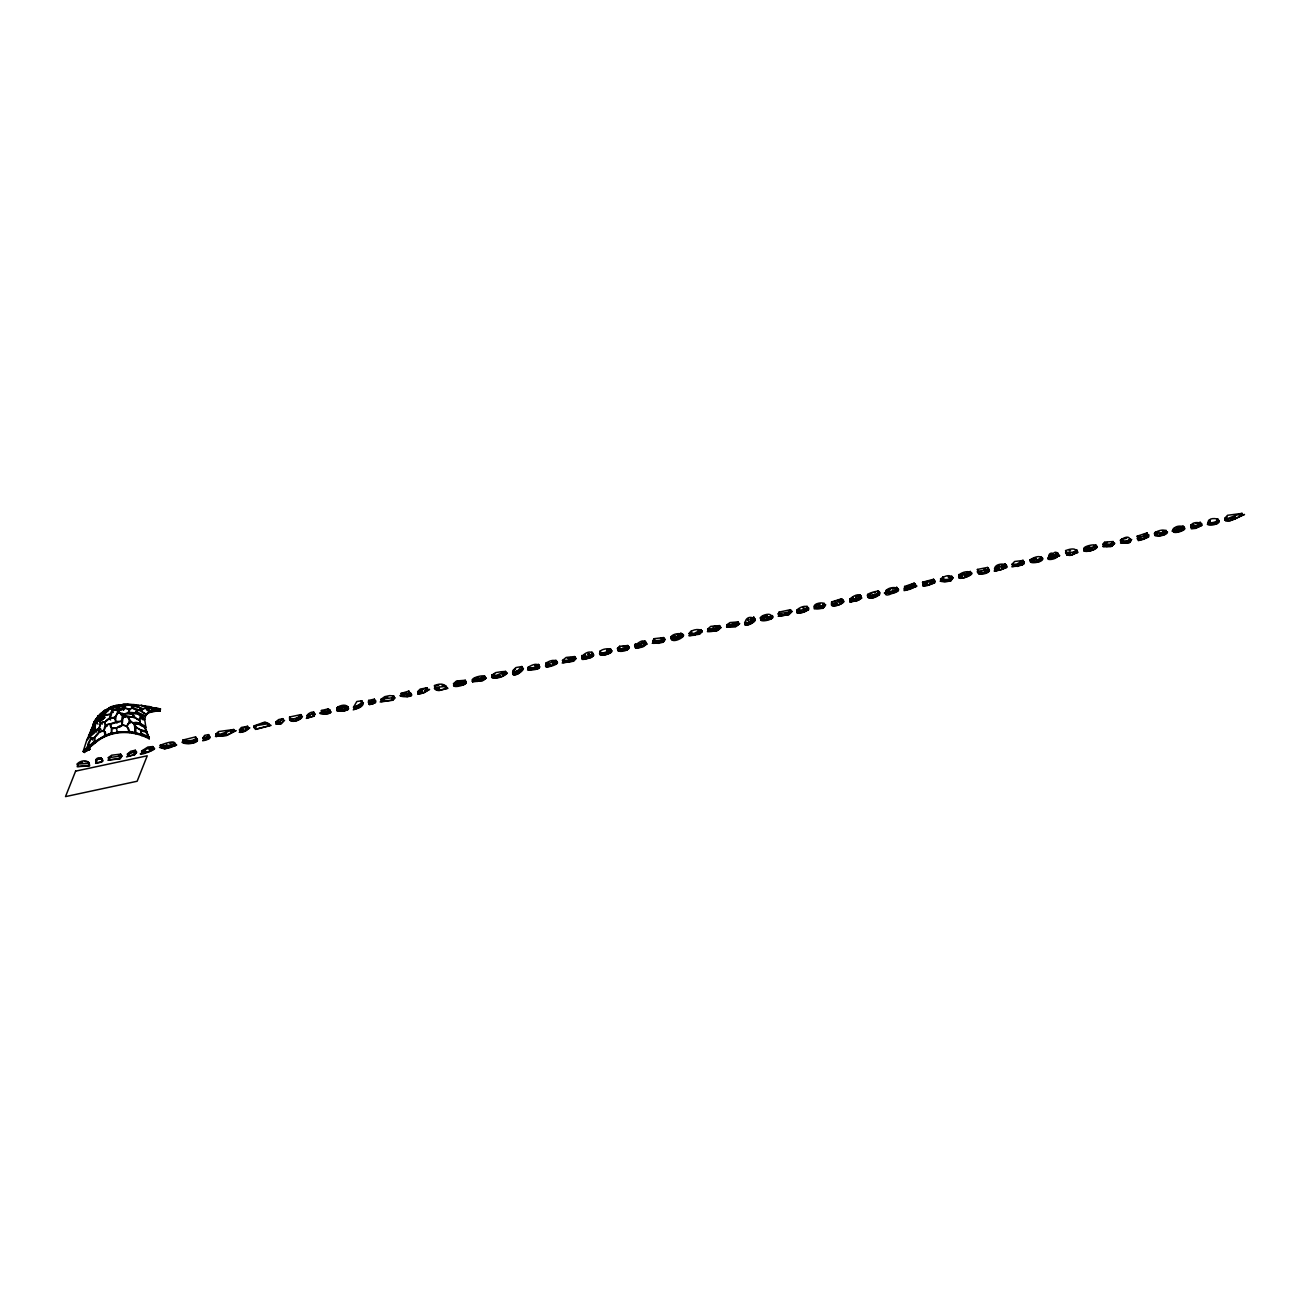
<?xml version="1.0" encoding="UTF-8"?>
<svg xmlns="http://www.w3.org/2000/svg" width="1310" height="1310" viewBox="0 0 1310 1310"><rect width="100%" height="100%" fill="white"/><g stroke="black" fill="none" stroke-linecap="round" stroke-linejoin="round"><path stroke-width="1.5" d="M592.529 654.345C592.971 651.594 594.183 658.357 588.698 657.915C572.339 662.991 589.336 646.354 593.102 654.214M592.726 654.771L592.546 653.182M593.053 654.64L592.873 653.068M860.212 594.887C861.063 600.995 848.438 596.705 850.436 601.814C853.269 600.815 861.194 601.257 861.178 596.689C859.344 591.121 847.652 599.341 850.206 600.275M140.923 732.225L141.169 730.145L146.605 731.062L149.209 738.807C132.408 729.834 110.711 729.948 95.663 742.508L94.647 741.853C92.961 735.86 99.134 731.733 103.867 730.227C106.569 727.525 106.339 718.895 100.657 722.809L99.38 728.049L100.739 729.113C97.431 727.001 88.409 734.173 90.93 738.824L92.388 739.659M192.734 740.772L195.96 739.79M192.914 741.427L196.156 740.428M860.817 597.36L860.523 595.608M368.65 702.471L369.469 704.715L375.495 702.766L375.888 700.916M369.289 704.338L368.667 700.408L374.382 699.147L375.135 701.325C374.382 705.157 366.685 705.779 368.667 700.408M860.506 597.491L860.228 595.739M1093.522 549.856L1088.905 551.084M142.004 715.8L140.727 715.915M138.745 723.562L135.077 723.12M138.598 723.611L135.208 723.398M1139.504 538.623L1142.68 538.426M368.863 702.733L369.224 701.456M369.043 703.355L368.896 701.538M370.026 703.421L373.154 702.455L369.895 702.864M1173.285 529.682C1175.905 522.788 1192.935 527.341 1179.016 531.467C1159.939 531.336 1186.336 529.78 1183.045 525.85M108.059 709.627C84.282 728.376 121.945 693.989 110.04 714.163C97.071 718.158 112.644 704.862 117.982 706.188C119.881 704.305 105.455 706.516 108.37 710.822M111.186 733.305L111.841 728.213L116.099 727.967L117.72 732.699L111.186 733.305L111.989 733.993L110.908 724.07L121.421 721.188L122.452 722.874M1173.449 530.321L1173.825 529.371M1173.58 530.976L1173.957 530.01L1173.089 530.583C1171.811 535.593 1189.775 529.224 1183.519 527.553M513.258 674.535L512.783 670.671L515.894 667.576L521.855 666.528L522.543 668.673C521.969 671.817 513.045 677.843 513.34 672.554M135.405 728.475L135.618 731.979M135.65 726.919L135.454 733.698L134.16 722.825L129.248 721.875L127.086 726.559L129.379 732.552C129.493 725.085 121.846 723.251 116.901 727.77L116.557 728.344M171.741 742.803L169.874 743.441M321.294 712.918L321.409 710.511L328.155 708.89L329.776 709.873C333.166 714.556 323.373 714.097 321.294 712.918L325.191 712.083M146.605 731.062L146.491 733.207L145.197 726.149C143.118 725.118 133.423 719.141 134.144 724.692M1147.691 535.986L1147.462 534.349M94.516 741.329C96.563 732.241 85.756 742.393 88.294 746.618L90.128 747.044L95.663 742.508L94.516 741.329L88.294 746.618M1148.051 537.002L1146.774 532.99L1137.178 536.167L1138.93 540.195L1144.056 538.77L1148.051 537.002L1147.183 533.055M112.578 728.131L114.052 728.409M1235.183 518.94L1235.412 515.485L1242.076 513.389L1242.633 515.141C1238.605 517.106 1228.092 523.41 1225.079 520.086M347.903 709.496C348.706 703.093 339.961 704.993 336.899 707.793C335.606 713.344 348.902 711.445 347.887 707.695M807.107 608.446L807.517 607.201M807.959 609.936C808.827 603.075 798.314 607.594 796.693 610.46C796.66 615.569 808.057 611.704 808.073 608.364L807.238 606.366M807.353 609.052L807.189 607.316M361.658 702.946L362.084 701.685M361.937 703.535L361.74 701.816M347.428 707.957L347.903 706.663M347.592 708.366L348.083 707.072M1147.38 536.101L1147.216 534.038M110.597 716.308L110.63 716.03M513.062 672.8L512.996 671.801M512.701 673.373L512.685 671.866M361.773 700.817C361.691 704.665 356.255 705.73 353.52 707.154L354.159 709.299C357.155 708.284 362.723 706.974 362.723 702.897L361.773 700.817L356.844 701.505L353.52 707.154M1159.546 535.725L1164.377 534.627M156.136 709.103L141.316 705.468L156.136 709.103L155.333 711.281L160.049 711.166L160.475 708.907L149.586 707.105L155.743 708.268L155.333 711.281L148.701 712.722L144.837 715.981L146.032 714.13L136.993 709.07L135.634 713.361M148.161 708.202L146.638 707.449M988.313 571.946L987.396 567.459L977.391 569.441L978.963 573.78L983.695 573.289L988.313 571.946L988.886 569.866L987.707 567.574M987.805 570.308L988.477 568.491M988.002 570.702L988.035 568.638M245.035 731.242L240.451 732.454M984.203 571.733L987.2 571.487L984.432 572.339M958.609 576.727L959.247 575.401L958.953 576.646M958.74 577.137L958.838 575.483M1182.291 526.505L1178.869 527.521M913.774 583.916L910.614 584.833M1088.987 549.447L1092.458 548.448M1089.15 549.971L1092.54 548.628M133.554 704.846C115.968 703.11 141.464 705.222 129.248 709.381C113.102 704.813 133.735 704.403 137.927 706.417C134.635 703.421 127.119 705.893 122.469 705.091C124.253 703.896 109.794 706.221 115.542 706.155M145.197 726.149L144.689 728.655L145.819 727.181L144.689 719.354C138.631 712.312 137.714 713.049 128.904 712.312C128.495 705.189 140.547 707.924 135.667 713.819M418.856 692.515L422.639 691.205L419.02 692.974M545.582 665.447L546.123 663.744M1199.354 522.608L1195.932 523.558M796.955 611.246L797.2 613.162L803.489 612.147L808.614 609.838L808.745 608.086L807.648 607.938M797.282 612.72L797.61 611.181M677.057 634.711L680.43 633.876L677.008 634.892M766.628 618.418L770.247 617.419M766.825 619.057L770.444 618.058M545.681 664.399C546.401 661.239 555.882 658.308 557.159 662.287C546.041 669.852 539.196 666.823 556.111 660.387M869.725 596.083L872.706 595.559M869.84 596.836L872.853 596.214M386.368 697.493L387.727 697.231M934.259 582.737L933.44 579.315L922.584 582.197L923.222 585.734L928.987 584.735L934.259 582.737L933.833 579.38M96.334 761.143L96.318 759.816M92.879 730.423L94.991 728.638M94.598 728.786L93.256 730.309M837.63 600.52L841.004 599.702M959.084 577.071C956.726 573.322 969.875 569.26 971.316 573.436C969.433 576.334 959.673 580.526 958.674 575.958M410.161 694.349L407.312 695.217L410.226 694.824M589.664 653.952L587.895 654.214M98.07 724.119L96.039 722.694L96.76 719.861L104.718 713.23L104.423 715.833L95.63 723.251L94.68 731.127L96.711 732.028M96.154 761.094L95.614 763.386C97.497 763.255 106.421 761.356 101.754 759.538M96.334 762.944L95.679 760.75C95.794 756.771 103.261 756.525 102.245 761.405L96.334 762.944L96.793 761.044M142.02 731.291L145.77 731.553M152.304 708.988L151.632 711.805L152.942 709.774C149.045 705.402 141.284 708.022 149.946 710.888L148.701 712.722L149.88 710.642L152.942 709.774M461.333 680.856L457.583 681.626L461.284 681.036M94.336 724.889L94.959 723.48M641.278 642.571L644.34 641.769L641.622 642.637M1036.194 558.846L1032.837 558.633M145.426 708.284L142.577 708.644L137.484 706.516M733.649 622.872L732.175 622.905M771.328 616.944L771.688 615.585M771.557 617.337L772.016 615.454M797.692 610.624L797.102 611.737L797.2 610.051M966.109 573.158L968.254 572.503M118.817 706.827L123.173 706.303L123.828 709.791M771.819 618.304L770.886 616.404C772.163 612.425 761.372 614.734 760.324 617.894L761.012 620.334L765.548 620.039L771.295 618.598L772.245 616.437M1192.64 526.833L1196.407 526.194M1192.788 527.471L1196.554 526.833M137.861 706.483C136.731 703.683 149.962 706.532 145.361 708.251M933.49 581.263L933.932 580.625M933.703 581.886L933.752 580.248M546.008 666.528L546.024 662.794M754.265 619.908L754.478 618.107M766.694 615.635L763.14 616.355L766.759 615.831M765.106 616.404L766.874 615.864M132.588 715.538L133.112 713.606C100.772 715.162 143.15 714.539 140.006 723.12L139.253 724.692M929.707 580.788L931.361 580.592M1000.66 569.637L995.354 570.996L994.552 568.867C995.469 560.5 1016.625 564.79 1000.856 569.588M100.461 758.736L98.283 759.063M1004.737 564.659L1001.528 565.298L1004.803 564.446M121.912 721.564L121.846 725.593C118.342 727.738 110.187 730.98 110.056 724.348C103.686 723.054 102.819 731.422 105.537 735.27L111.153 733.158M1145.038 534.758L1143.417 535.069M753.938 617.157C740.559 632.435 744.62 611.508 754.773 619.122C754.773 622.856 744.768 627.801 744.604 622.594M753.921 620.023L754.167 618.205M132.572 714.081L129.575 713.59M1057.039 553.475L1055.876 553.557M83.119 751.547L87.115 739.02C95.745 730.292 86.673 750.728 83.119 751.547L84.593 752.546L90.128 747.044L88.556 744.309M135.143 751.236L133.26 751.432M209.371 735.63L208.961 736.842M751.973 618.615L750.646 618.713M959.231 578.054L959.051 574.402M209.125 738.365L208.355 734.615L204.606 735.385L202.903 738.005L203.558 740.216L208.65 738.66L208.749 734.713M313.45 713.099L311.78 713.295M599.505 653.543L600.242 651.725M208.83 737.252L209.027 735.729M833.913 604.991L837.123 603.484M837.27 604.221L833.946 604.892M1066.88 552.312L1065.538 552.607C1068.96 560.254 1079.997 550.004 1076.443 549.676M600.176 650.71C597.868 655.606 607.955 651.496 609.183 650.726C614.243 647.075 597.507 648.908 600.569 652.838C599.014 657.26 610.427 654.198 611.59 650.808L610.525 648.876M527.848 667.478C542.127 669.459 539.917 659.503 527.848 667.478L528.536 669.934L538.295 668.411L539.425 666.43L538.394 664.399M538.263 666.512L539.016 665.185L538.819 666.79M538.459 666.921L539.016 665.185M820.191 604.205L816.621 604.663M282.338 719.583L280.962 719.829M570.849 657.604L567.263 658.259L570.783 657.784M374.545 702.88L374.382 699.147M712.165 626.9L715.342 626.36L713.311 626.851M867.547 594.38L867.81 596.558C873.672 602.404 887.623 587.699 872.902 592.169C859.442 596.459 876.03 596.214 878.535 592.382M374.66 701.751L374.889 700.31M1147.806 534.726L1148.903 534.889L1148.706 536.904L1143.139 539.409L1138.39 540.604L1137.113 538.361M374.316 701.832L374.562 700.392M695.086 633.811L698.312 632.632M695.332 634.449L698.558 633.27M995.158 568.802L994.241 571.176L1000.955 569.801L1007.03 567.279L1006.047 565.183M98.119 716.013L92.666 725.674L98.119 716.013L100.133 717.602M592.611 653.821C597.851 656.195 584.342 659.978 582.099 659.372L582.377 656.867M999.186 568.655L995.584 569.654M93.714 727.59L93.796 726.559M94.107 725.773L94.811 724.184M934.243 580.952L935.258 581.05L934.898 582.672C933.047 583.605 920.029 589.107 923.157 583.933M209.584 736.285C212.449 738.578 204.72 740.543 202.641 740.756M1129.94 541.226C1130.579 534.382 1129.76 544.813 1129.662 538.787M136.256 713.917L137.026 712.034M146.032 714.13L144.722 719.55C137.124 711.903 138.614 727.901 145.819 727.181M101.558 715.653L101.771 715.145M1120.476 540.162C1133.576 544.092 1131.316 531.827 1120.476 540.162C1120.361 544.714 1131.087 543.945 1131.12 539.704M1159.907 534.152L1163.526 533.874M1159.989 534.726L1163.575 533.76M556.832 661.812C561.4 664.219 540.67 670.147 546.63 664.481M886.215 591.923C886.493 589.434 881.777 598.342 891.75 593.594C893.829 593.217 901.575 590.761 897.448 588.501M140.923 709.48L139.892 708.546L141.022 709.25M143.38 719.943L140.989 718.355M78.092 765.138L77.847 763.976M77.765 765.204L77.175 766.743L89.669 765.842L89.113 762.764M240.631 730.62L244.069 730.178M240.745 731.144L244.102 730.096M1129.58 541.341L1130.661 539.425M77.224 764.058C79.599 760.357 89.833 758.588 88.982 765.597L77.896 766.399L77.224 764.058L87.999 763.55M885.609 591.661C888.311 584.62 907.47 587.731 892.323 593.184C870.937 593.43 899.741 592.169 896.613 587.044M94.926 723.382L93.911 725.494M744.702 623.314L745.75 621.759M744.833 623.74L745.406 621.808M123.73 707.793L112.431 710.544C111.268 716.783 107.502 722.76 100.477 722.907C96.645 718.027 113.561 709.594 109.974 718.126C114.232 719.157 119.816 713.639 116.786 709.84C108.124 712.542 114.658 703.928 118.882 706.745M165.191 746.782L168.99 746.274M165.273 747.24L169.055 746.749M98.905 716.799L98.807 717.733L99.2 716.603M99.134 716.505L99.02 717.733M610.133 649.383C599.751 652.069 616.42 647.697 608.446 650.382M94.549 723.693L96.056 720.778M95.368 722.334L96.088 720.942M96.514 721.171L95.99 722.416M140.367 725.183L142.986 726.231M140.547 725.2L141.889 725.232M91.716 731.127L92.273 729.85M778.255 613.784L779.155 612.097L790.536 609.674L791.355 611.803L788.587 614.554L779.122 616.175L778.255 613.784L787.883 612.278L790.536 609.674M534.038 668.739L537.28 667.658L533.907 668.198M90.21 734.828L92.568 731.782M91.684 733.551L92.568 731.881M778.877 616.011L779.155 612.097M90.194 734.73L92.42 731.962M128.413 724.184L129.117 722.907M453.538 685.425C454.046 689.011 472.959 682.657 463.756 681.609M778.746 615.061L779.712 613.8M653.379 641.212L654.754 640.41M555.849 662.303L556.734 661.19M546.859 665.202L550.347 665.152M546.925 665.758L550.413 665.038M521.446 669.868L522.166 667.904M521.855 666.528L517.45 670.933L512.636 672.194M652.691 640.983L654.443 638.641L663.63 637.577L661.583 640.131L652.691 640.983L653.33 643.341L657.866 643.128M289.575 716.996C288.642 724.414 299.695 720.582 301.644 716.734L300.907 714.605L289.575 716.996C290.231 721.27 299.515 717.7 300.907 714.605M302.463 716.292C301.431 720.402 290.427 723.742 289.494 719.075M556.062 662.729L556.947 661.599M652.642 641.523L653.87 640.017L653.1 641.933M653.575 641.114L653.87 640.017M95.63 721.614L96.269 720.516L95.859 721.433M136.797 713.426L139.319 714.67M85.527 748.632L83.66 751.825L99.102 739.315M924.238 585.046L927.562 583.703M652.724 641.966L653.51 640.033M1011.844 566.804L1022.455 564.643L1024.043 562.481L1023.126 560.467L1014.628 561.499L1012.04 564.283L1012.712 566.46L1017.068 566.248M521.069 669.934L522.313 668.313M568.311 660.698L572.126 659.405M568.507 661.435L572.372 660.027M115.804 717.422L115.837 716.554M661.534 640.77L658.373 641.769L661.763 641.409M144.755 716.226L148.489 712.001L160.311 709.807L153.319 708.661M851.385 600.553L855.365 600.176L851.451 600.438M99.151 717.029L101.689 714.49L99.314 716.996M1229.959 518.744L1234.331 517.057M1230.106 519.251L1234.511 517.499M300.317 716.898L301.333 715.784M313.041 714.359L314.154 713.082M313.254 714.982L314.367 713.704M313.663 716.046L314.744 714.343C314.433 709.709 308.112 713.23 306.966 715.587L307.457 717.814L313.663 716.046L312.894 713.819L313.941 712.247M940.58 578.873C956.464 582.262 952.796 570.227 940.58 578.873L941.006 581.329L950.7 580.658L952.779 578.054L951.649 575.974M959.673 576.957L962.473 576.203M959.821 577.399L962.555 576.76M96.891 720.156L97.906 718.568L97.169 719.91M300.465 717.34L301.48 716.226M950.618 578.758L951.977 577.006M815.262 606.415L814.181 608.79L822.795 608.348L825.726 604.745M950.88 579.364L952.239 577.612M694.906 635.186L689.78 635.645L689.175 633.385C690.943 629.651 700.359 627.817 702.176 631.666L699.9 633.778M761.65 617.943C756.427 623.625 775.602 619.679 772.802 616.126M689.469 633.794L690.894 632.026L689.6 634.417M690.255 633.418L690.616 632.042M814.214 606.088C814.689 602.551 827.904 601.372 822.467 605.678C809.94 605.859 813.15 610.411 823.4 607.807L825.333 605.351L824.137 603.173M969.515 573.567L970.661 572.257M969.76 574.173L970.89 572.879M814.787 607.774C819.52 607.48 814.656 609.15 814.492 606.612L815.491 605.498M815.557 605.826L814.607 607.25L816.9 608.086M144.837 715.981L149.946 710.888M523.41 668.231C523.82 671.621 511.015 678.809 512.865 672.423M817.031 607.512L814.705 607.316L815.753 605.187M814.918 607.234L815.868 605.826M160.197 745.275C176.277 747.683 181.533 736.793 160.197 745.275L160.77 747.322L164.896 748.55L175.622 745.472L174.82 743.032M1210.211 523.296C1205.855 524.999 1211.062 517.532 1208.098 523.099C1212.814 524.311 1207.296 523.673 1208.737 522.199M583.31 657.489L587.207 656.736M583.458 658.144L587.355 657.391M611.393 650.382C615.094 653.641 594.543 658.291 600.962 652.314M959.608 578.152L959.051 576.072L968.974 573.191L970.432 571.487M1208.917 521.937L1209.146 520.791M97.726 717.88L93.829 722.35L98.053 716.996M96.809 719.534L98.807 717.372M762.142 617.501L760.783 619.041L761.765 617.19M761.077 619.024L761.994 616.879M760.783 619.041L761.847 617.534M1209.13 519.955C1204.774 524.426 1217.448 523.017 1218.185 519.268C1215.86 518.236 1207.591 517.827 1209.67 521.871M104.112 710.871L97.775 717.078L100.952 713.311L98.152 716.324M1121.589 540.833L1120.541 543.06L1129.498 542.7L1131.709 539.425M1121 542.455L1122.146 540.85L1121.573 538.885M1103.184 543.994L1104.969 542.062L1113.091 541.554L1114.27 543.863L1111.486 546.237L1103.675 546.499L1103.184 543.994L1110.634 544.19L1113.091 541.554M1154.405 533.809L1155.535 532.712M1154.519 534.234L1155.649 533.137M609.707 651.152L611.05 649.678L610.231 651.479M609.903 651.578L611.246 650.087M97.841 716.701L101.64 713.672M1104.69 543.257C1101.677 547.94 1105.722 541.374 1104.166 544.305M95.597 722.923L96.301 721.957M254.353 727.918L255.679 729.408L271.072 725.429L268.37 724.397M254.664 728.245L254.336 725.756L264.947 722.006L268.714 723.644L269.893 725.494L256.121 729.048L254.664 728.245L254.336 725.756M1022.471 562.596L1023.65 561.368M1041.352 557.962L1040.255 558.109M113.02 707.351L111.301 708.17M539.261 665.906C542.405 669.574 530.337 670.294 527.57 669.983M1154.454 533.121C1156.861 530.812 1165.441 528.077 1167.063 532.22L1164.688 534.3L1163.902 532.335C1159.497 532.793 1148.674 534.627 1159.055 535.577M1154.88 535.332L1156.026 533.809L1155.436 531.794M477.217 681.38L476.578 679.235C466.36 680.381 481.098 674.306 484.815 676.255L485.781 678.498L483.21 680.25L477.217 681.38L476.578 679.235L484.815 676.255M745.636 623.364L749.074 622.201M745.865 624.018L749.255 622.905M87.344 761.781L84.904 761.732M1012.04 564.283L1016.544 564.184L1023.126 560.467M1022.635 563.022L1023.831 561.793M1165.703 530.714L1162.527 531.139M111.153 709.332L112.021 709.627M627.375 649.531L628.898 647.517L627.817 645.519L619.614 646.288L617.468 648.434L617.911 650.71L626.802 649.809L626.508 647.386L627.817 645.519M824.088 603.894L824.645 604.86C819.749 609.821 826.954 602.633 823.04 603.926M822.68 606.17L824.367 604.27L823.4 604.319M822.975 606.759L824.645 604.86M516.566 672.259L513.733 673.029L516.713 672.718M1207.984 524.033L1216.564 523.754L1219.102 521.02M662.696 640.246L664.236 638.641M662.909 640.655L664.448 639.051M831.441 602.174L833.144 603.746L842.641 599.783L841.282 598.834L831.735 601.896L831.784 604.188C833.373 607.774 845.801 603.484 842.641 599.783M945.984 580.264L949.75 579.249M946.197 580.903L949.963 579.888M618.205 649.531C619.777 643.619 616.519 653.182 620.236 649.58L617.943 649.4L619.319 647.402M496.932 676.173L500.043 675.141M497.03 676.697L500.207 675.583M119.734 756.771L121.191 755.346M239.468 729.752L240.303 732.241L239.468 729.752L241.351 727.459L247.623 726.297L248.605 728.393L245.216 730.947M119.881 757.213L121.339 755.788M119.799 758.572L121.617 756.394L120.635 754.134L111.596 755.215L108.321 757.655L108.943 759.784L119.799 758.572L119.046 756.345L120.635 754.134M619.155 648.008L617.894 649.531L620.236 649.58M670.998 638.494C672.407 644.684 689.256 634.941 681.626 634.04M671.195 636.545L672.014 637.888L676.828 636.807L677.434 638.641L672.505 640.082L671.195 636.545C675.469 631.125 691.713 634.22 677.401 638.609L676.828 636.807L681.92 633.86M1120.508 540.866L1121.655 539.835M1164.623 532.597L1166.178 531.008M1216.908 521.888L1218.513 520.234M1217.105 522.313L1218.693 520.659M626.999 647.893L628.374 646.534L627.506 648.221M627.195 648.319L628.571 646.96M1120.607 541.308L1121.769 540.277M101.345 713.459L94.5 722.088L90.488 731.52L94.566 722.105L91.864 730.227L94.484 727.034L96.776 719.91L94.418 722.891L100.968 713.803M1164.901 533.186L1166.457 531.598M1163.902 532.335L1165.982 530.222M276.852 723.284L279.669 722.792M276.967 723.153L279.538 722.35M239.812 730.407L240.352 729.768M98.365 716.898L95.695 719.436L98.758 715.997M1020.637 561.384L1023.028 561.008L1022.16 561.663M1023.028 561.008L1021.309 561.319M98.037 718.306L96.793 719.747L97.693 718.83M619.008 648.515C613.833 653.313 629.864 651.545 629.373 647.042M343.253 706.336C354.371 706.696 337.947 706.205 344.907 706.745M343.433 706.729L346.904 706.565M528.11 668.116L529.567 667.576M867.564 596.214C867.367 601.241 885.789 595.018 877.995 590.843M1030.119 559.763C1045.609 561.515 1042.76 551.903 1030.119 559.763L1030.675 562.187L1039.747 561.368L1042.433 558.764L1041.27 556.652M1229.484 520.529L1225.358 520.414L1224.932 518.203L1227.519 515.288L1242.076 513.389M1111.846 544.387L1113.565 542.749M1112.043 544.796L1113.762 543.159M100.559 717.847L100.706 716.898L98.692 720.009M137.206 712.771L139.466 714.408L137.255 712.902M105.537 713.164L106.781 711.985M104.554 711.723L102.901 713.77M1039.78 559.452L1041.597 557.7M1040.025 560.058L1041.859 558.306M102.917 713.328L104.44 711.854L102.196 713.41M103.343 713.721L104.636 712.296L103.539 713.23M91.667 735.254L94.909 732.568M663.63 637.577L664.907 639.771L663.024 641.867L662.139 639.82M464.542 684.262L466.229 682.395L465.263 680.267L456.535 680.971L453.538 683.689L454.128 685.932L463.953 684.524L463.805 681.822L465.263 680.267M1190.888 526.8L1191.298 528.782L1197.651 527.439L1202.121 525.277L1201.712 523.656L1200.566 523.64M1191.134 527.242C1189.365 519.562 1209.277 522.657 1197.635 527.193C1192.526 531.172 1190.25 525.392 1191.969 527.373M1225.98 518.22L1226.93 516.779M307.948 715.915L309.717 714.752M443.517 685.588L442.452 685.654M505.414 672.439L501.959 672.62L505.594 672.259M715.571 629.127L712.558 629.979L715.473 629.242M712.804 630.601L715.817 629.766L712.689 629.848M792.337 611.328L788.8 614.75L778.173 616.24M573.878 660.764L575.647 658.848L574.55 656.572L566.149 657.44L562.498 660.42L563.169 662.614L573.322 661.026L572.928 658.259L574.697 656.719M100.133 716.242L100.231 715.26M453.784 684.262L455.896 682.395M453.931 684.655L456.06 682.805M915.199 584.26L915.887 586.569L905.243 590.351L904.408 588.092L910.106 586.995L915.199 584.26L913.938 583.245L904.637 586.454L904.604 589.303M621.742 649.563L625.361 648.712M951.453 576.613L948.129 576.973L951.715 577.186M700.997 630.208C694.742 631.551 701.096 629.111 701.57 631.191L699.311 632.108M101.263 717.274L98.709 719.829M307.637 715.915L309.553 714.146M307.784 716.537L308.652 715.62M788.964 612.556L790.683 611.033M458.909 683.902L462.938 682.903M459.122 684.557L463.036 683.656M663.597 638.101L660.551 638.559L663.4 638.298M1024.322 561.875L1023.831 564.184L1017.395 566.444M1190.708 525.179L1191.871 526.161L1196.98 525.343L1200.435 522.723L1201.024 524.458L1200.73 523.296M280.864 723.595L283.566 720.762L282.813 718.65L278.653 719.583L276.066 721.728L276.688 724.119L280.864 723.595L280.16 721.319L282.813 718.65M284.565 720.287L281.191 723.824L275.771 724.086M789.128 612.998L790.847 611.459M1211.979 523.165L1215.5 523.05L1212.11 523.623M831.588 603.828C829.328 609.608 849.126 602.273 842.428 600.258M831.784 604.188L831.735 601.896M1066.144 552.394C1079.407 553.704 1078.114 545.681 1065.603 550.593L1066.962 554.981L1071.695 554.638M321.409 710.511L325.961 711.166L329.776 709.873M134.471 754.544L136.486 752.464L135.323 750.253L130.738 751.252L127.414 754.052L127.774 756.328L134.471 754.544L133.636 752.251L135.323 750.253M134.406 752.726L135.962 751.383M308.407 716.308L306.344 718.388L314.171 716.161L314.793 713.885M307.457 717.814L309.93 715.325M818.881 607.84L822.107 607.218L818.75 607.971M343.154 709.578L346.348 709.07M346.298 708.546L343.269 709.463M417.612 691.664L420.232 689.06L427.076 687.865L428.141 689.961C416.645 697.952 413.207 691.893 427.076 687.865M102.114 715.063L99.216 716.914M134.57 753.168L136.109 751.825M138.221 719.616L137.239 719.337M528.831 668.28L532.138 668.28M528.831 669.05L532.122 669.05M1076.787 550.675L1078.015 552.345L1072.169 554.785M100.788 713.688L104.21 710.56M1038.699 560.205L1036.079 561.237L1038.797 560.123M1030.119 560.418L1031.625 559.288L1030.217 560.86M216.166 734.73C225.107 736.007 211.843 736.466 218.524 732.896M216.674 735.843L219.982 735.516M216.559 735.418L219.851 735.074M418.005 692.319L418.594 692.908L418.741 691.598M513.733 671.424L514.077 670.327M514.601 669.836L515.6 668.886M635.334 645.846C633.221 651.889 644.946 644.536 647.173 644.111L645.912 642.506M337.26 709.218L338.455 708.366M392.214 698.279L393.868 696.986M392.427 698.901L394.081 697.608M645.159 641.065C650.235 651.119 620.924 647.975 645.175 642.571C642.44 636.349 631.387 650.317 635.514 643.963M120.913 755.149C114.51 755.215 123.189 754.462 119.849 755.33M118.424 754.887L120.749 754.74M797.856 611.246L801.982 611.279L798.134 611.786M582.131 656.801C584.8 656.015 592.497 656.654 592.218 652.265M1049.195 557.585C1049.638 563.071 1046.068 551.248 1053.305 553.409C1057.285 549.25 1059.479 557.831 1057.53 552.607M463.936 682.51L465.492 681.298M464.149 683.149L465.721 681.937M702.324 631.06L699.393 634.024M88.687 749.926C81.351 752.104 94.189 748.583 88.458 748.763M1125.29 541.75L1128.696 541.046M850.436 601.814L850.681 599.751M1125.372 542.062L1128.86 541.685M89.915 749.222L86.509 750.728L88.376 750.09M216.281 736.564L215.757 734.124L218.623 731.537L233.786 729.506L234.343 731.226L226.581 735.287L216.183 736.367M394.523 698.263L393.655 695.905L389.676 695.61L384.78 696.642L380.882 699.393L381.357 701.554L392.591 699.999L394.441 698.033M563.546 661.239L566.657 661.01M563.709 661.861L566.821 661.648M380.882 699.393L391.837 697.804L393.655 695.905M472.566 680.054L474.711 678.449M472.681 680.447L474.842 678.842M904.49 588.403L904.096 590.614L909.877 589.271L916.918 586.094L915.117 584.702M128.576 754.364L130.803 752.366L128.806 753.856M573.633 659.47L575.057 658.226M217.476 734.32L218.524 733.387M417.759 693.891L423.834 692.892L429.582 689.404L426.028 690.157M626 646.125L628.03 646.01M979.356 572.142L982.484 572.372M979.274 572.732L982.533 572.617M1057.972 553.459C1033.541 561.826 1061.591 561.155 1057.579 553.508M145.476 715.047L149.291 711.69L155.775 710.069M707.629 629.127L710.806 626.344L719.55 625.607C722.694 631.224 711.87 631.666 708.317 631.338L707.629 629.127L715.587 628.423L719.55 625.607M574.812 657.604L573.174 658.897M117.523 709.594C121.273 721.826 142.626 703.994 117.523 709.594L117.998 711.576M434.445 685.703C437.867 683.869 443.32 683.05 446.219 686.375L446.939 688.34L439.505 690.239L436.296 689.502L434.445 685.703L435.624 687.39L446.219 686.375M738.12 622.594L735.041 622.741L738.136 623.38M104.587 717.127L101.345 719.878L104.702 717.225M701.145 629.75L694.202 633.369L689.175 633.385M129.608 753.889L130.722 752.939M1013.056 565.085L1016.069 564.888M1013.236 565.724L1016.249 565.527M1113.303 542.749L1113.451 543.224M101.836 720.173L104.816 717.618M464.28 680.971L465.574 681.282L464.28 681.38M699.589 632.73L701.57 631.191M1137.178 536.167L1138.226 537.968L1147.069 534.955M709.971 629.455L707.416 631.649L716.521 630.978L721.188 627.441M886.788 593.086L890.816 592.12M182.876 740.052C186.167 741.165 197.384 741.28 195.599 736.875L182.876 740.052L183.105 742.197C186.266 744.506 198.612 743.49 196.5 738.627M731.848 625.656L735.139 625.476L732.061 626.311M1107.409 545.451L1110.421 545.009M1107.556 545.893L1110.569 545.451M1174.349 530.484L1178.099 530.124M1174.48 531.156L1178.23 530.796M109.32 758.621L111.121 756.623M276.623 722.891L277.13 721.761M277.458 721.483L278.506 720.615M483.701 677.024L485.06 677.319L483.947 677.45M796.693 610.46L802.309 609.903L807.14 607.791M1216.646 519.137L1218.529 519.874L1216.843 519.53M1217.268 519.513L1218.333 519.481M358.449 705.779L361.413 703.961M358.727 706.385L361.544 704.272M89.473 746.438C101.738 735.27 118.751 729.031 135.257 733.092M411.193 695.479L408.851 691.091L400.942 693.448L401.597 695.528L407.197 696.527L411.193 695.479L410.685 692.99M454.21 684.852L457.01 684.36M457.01 684.933L454.324 684.77M477.79 679.808L481.654 678.776M478.003 680.447L481.851 679.432M576.105 658.209L573.452 661.255L562.154 662.975M109.925 707.842L115.657 705.73M726.984 625.328L729.326 624.248M665.038 639.182L663.531 641.916L652.216 643.292M1070.532 553.622L1067.257 553.508L1070.614 554.064M266.159 722.923L267.305 723.497M268.714 724.594L267.731 724.102M690.026 634.22L693.547 634.007M690.157 634.875L693.53 634.76M708.563 629.979L711.33 629.979M708.726 630.601L711.494 630.601M1084.041 549.021L1086.825 547.171M104.21 711.838L102.065 713.491L103.146 713.524M348.083 707.384C351.342 711.199 339.241 711.183 336.637 710.724M102.344 713.426L104.358 711.903M88.638 748.845L89.326 749.025M290.673 719.845L293.194 719.55M290.787 720.287L293.162 720.123M727.083 627.113L726.772 624.837L730.047 622.545L738.201 621.939L739.2 624.1L735.712 626.426L727.001 626.884M1083.648 548.661C1084.664 544.862 1101.775 543.273 1092.802 547.023C1088.25 548.481 1077.688 550.56 1088.708 550.888M1096.028 544.845L1097.207 547.04L1093.899 549.414M994.552 568.867L1004.983 565.314L1005.343 563.775M221.98 734.632L225.549 733.338M222.094 735.139L225.631 733.862M727.312 625.836L730.505 625.689M727.492 626.458L730.505 626.442M977.391 569.441L978.128 571.176L987.396 569.85M1084.14 549.43C1093.326 550.135 1078.523 551.264 1086.94 547.596M1084.369 550.282L1087.447 550.216M1084.205 549.643L1087.284 549.594M779.253 614.685L782.938 614.996L779.434 615.323M122.157 755.772L120.16 758.801L107.878 760.177M717.34 626.18L719.861 626.655M747.322 620.236L748.812 619.155M748.059 620.203L748.911 619.581M140.006 723.12C129.477 727.607 131.066 714.801 123.124 716.455L122.125 724.774L126.595 726.018L129.526 721.712L128.265 716.898L133.554 716.816L133.112 713.606M492.347 675.649C499.716 670.9 487.598 677.827 495.245 676.877C492.511 674.961 491.004 677.827 495.245 676.877M923.222 585.734L923.501 584.08M383.142 698.721L384.55 697.706M383.83 698.967L384.714 698.312M486.256 677.859L482.62 680.741L472.271 681.429M247.623 726.297L239.779 729.866M491.872 675.158L495.655 672.603L501.009 671.752L505.611 671.424L506.839 673.504L501.943 676.402L496.572 677.696L492.265 677.532L491.872 675.158L492.265 677.532M96.858 730.521L99.052 728.851M97.677 730.407L99.298 729.244M245.592 728.933L247.606 727.656M653.526 641.9L656.916 641.834M653.657 642.539L656.867 642.62M494.132 675.092L492.625 675.731M472.926 680.496L476.169 680.005M473.09 681.151L476.332 680.66M245.756 729.375L247.77 728.098M435.198 687.226C432.398 689.142 437.704 690.779 439.161 690.567L447.905 688.356L444.827 685.818L445.76 687.013M435.035 687.734L434.854 685.359M97.202 718.912L94.582 720.86L94.615 723.366M717.045 628.62L719.681 626.917M96.072 730.98L99.02 728.704M98.97 728.835L96.252 730.947M717.225 629.046L719.878 627.359M1083.714 550.626C1085.057 553.033 1098.189 549.496 1096.978 546.565M1173.76 532.024L1173.776 528.339M85.887 750.335L87.311 750.073M383.535 699.72L380.178 701.98L392.869 700.244L395.08 697.739M136.584 711.903C130.345 713.426 135.601 719.468 139.417 719.714C141.48 716.242 139.45 711.51 145.115 716.586L136.764 711.543M922.797 583.703L933.49 580.559M96.039 722.694C103.588 714.965 100.264 731.357 94.68 731.127M492.347 676.418L495.115 676.435M104.079 711.002L101.148 713.852M959.886 576.023C954.974 581.28 971.922 576.367 972.036 573.191L971.381 572.978M735.909 624.395L738.3 622.971M736.154 625.017L738.545 623.609M141.578 751.072L147.85 747.027L152.91 746.585L141.578 751.072L142.25 753.119L149.946 751.269L154.252 748.616L152.91 746.585M88.572 749.844L89.784 749.418M546.434 664.94L546.499 662.5M760.324 617.894L770.886 616.404M202.903 738.005L208.257 736.171M761.438 618.68L764.925 618.582M726.772 624.837L734.992 624.068L738.201 621.939M761.388 619.45L765.056 619.237M600.258 653.461L602.993 653.444M1093.784 547.383L1096.257 545.942M1094.046 548.006L1096.519 546.581M1225.603 519.415L1227.814 519.317M1225.587 519.955L1227.945 519.775M518.154 671.539L520.332 670.327M94.647 741.853L105.455 735.205L106.421 736.04M173.395 742.721C178.504 745.128 171.495 742.066 174.541 743.703M173.575 743.114L175.425 743.851M1103.724 544.976L1106.229 545.107M1103.839 545.615L1106.344 545.746M89.604 749.058L88.392 749.5M518.318 671.997L520.479 670.785M368.634 702.094L373.841 700.686M103.441 714.752L104.996 714.605M103.801 714.67L104.898 714.801M336.899 707.793L347.084 707.302M1030.855 560.926L1034.114 560.86M1030.954 561.384L1034.212 561.319M1121.082 541.374L1123.62 541.718M1121.18 541.832L1123.669 541.947M856.986 598.981L859.819 597.475L857.428 599.603M857.264 599.587L860.081 598.097M482.817 678.351L484.929 677.254M483.03 678.989L485.158 677.892M839.006 602.878L842.232 601.159M752.759 620.334L750.614 622.299L753.234 620.924M842.166 599.636L843.394 602.027M842.379 600.045L843.378 600.586M186.593 741.525L190.834 741.82M186.626 742.262L190.982 741.755M426.52 689.142L424.473 691.025L426.913 689.78M1197.848 525.654L1200.107 524.442M1198.11 526.26L1200.5 525.097M914.478 584.08L915.444 585.488M104.358 710.839L109.958 707.957M90.93 738.824C95.303 737.759 100.542 733.191 99.38 728.049M103.998 710.708L115.198 705.73L104.325 710.724M145.607 751.072L140.252 753.856C140.629 756.034 163.521 746.274 150.732 748.845M142.25 753.119L145.77 751.285M1155.109 534.3L1157.974 534.84L1155.191 534.758M105.782 710.888L107.453 710.036M105.963 710.921L107.109 710.331M1104.133 544.469L1105.132 543.961M617.468 648.434L620.498 649.056L626.508 647.386M135.307 727.148L140.416 729.768L141.824 735.745L140.71 730.456M562.498 660.42L567.099 660.306L572.928 658.259M911.4 587.207L914.707 585.652L911.678 587.699M328.875 710.036L330.153 711.101M329.039 710.446L330.316 711.019M1156.468 533.285C1149.197 537.886 1168.192 536.314 1167.456 531.713M1209.13 521.855L1210.112 521.364M337.718 709.496L341.026 709.119M892.667 591.727L896.138 589.942M114.772 706.843L118.047 706.81M892.929 592.349L896.499 590.597M618.058 650.055L620.334 650.235M1057.416 554.621L1054.026 556.259L1057.76 555.293M1192.87 525.441L1191.445 525.49L1193.983 524.409M1191.445 525.49L1192.739 525.015M104.816 731.668L105.062 733.305M150.028 749.189L152.926 747.879M1057.972 554.195L1059.757 555.653L1053.289 558.355M941.235 579.871L944.477 580.248M941.35 580.526L944.576 580.903M119.357 727.05L121.224 726.231M256.318 725.707L255.155 726.411M589.173 656.392L591.678 655.131M1072.481 552.951L1075.657 551.477M589.336 656.834L591.973 655.606M642.424 645.339L645.306 643.914M671.899 637.233L672.996 636.398M673.569 636.136L675.338 635.645M878.437 591.842L878.977 593.561M878.781 593.152L878.781 591.678M645.175 641.9L645.781 643.456L645.47 641.769M1001.348 568.032L1004.639 566.444M1001.544 568.475L1004.901 566.935M102.18 737.399C116.655 729.081 134.553 730.931 149.209 737.792L147.522 734.108M502.123 674.322L505.611 672.783M1182.832 528.519L1180.064 530.272L1182.897 528.716M502.287 674.781L505.775 673.242M896.99 588.01L897.334 589.647M897.137 589.238L897.334 587.862M1144.105 537.149L1146.725 536.085L1144.449 537.837M1144.203 537.215L1146.627 536.019M150.142 749.648L153.237 748.354M446.137 686.915L444.598 685.916M860.817 596.181L861.8 598.113L857.395 600.619L849.764 602.092L849.813 599.129L850.288 600.733M1208.147 523.656L1210.309 523.754M1183.421 526.702L1183.88 528.143M1183.781 526.554L1183.798 527.815M409.588 692.45L411.193 694.005M88.589 764.254L88.572 762.109M354.617 707.678L357.27 706.467L354.846 708.202M453.538 683.689L463.805 681.822M677.99 637.086L681.626 635.432M1051.209 555.178L1049.441 555.751L1052.7 554.539M1049.703 556.292L1051.209 555.653M803.439 610.214L806.501 608.937M1138.243 536.625L1139.782 535.97M1139.913 536.625L1140.781 536.249M171.02 745.57L174.443 744.145M582.721 655.671L585.472 654.525M552.263 664.039L554.85 663.057M637.331 643.881L638.887 644.078M851.926 597.933L853.383 597.327L850.878 598.654M582.803 655.77L584.375 655.131M584.096 655.704L584.997 655.344M907.142 586.241L908.747 585.603M833.635 601.814L835.878 600.93M1017.592 564.659L1021.227 563.153M1235.412 515.485L1228.371 518.269L1224.932 518.203M125.056 706.303L124.155 706.712M1005.327 564.692L1005.9 565.805M1017.854 565.281L1021.472 563.775M254.189 727.066L255.417 727.312M254.32 727.508L255.565 727.77M436.345 688.241L438.997 688.176M436.508 688.896L439.177 688.847M111.153 708.284L113.43 707.433M233.786 729.506L220.391 734.124L215.757 734.124M869.742 594.052L871.985 593.217M929.789 583.638L933.08 582.41M682.87 634.695L681.839 634.646L682.887 636.578M874.621 595.772L878.109 594.363M877.929 593.839L874.36 595.067M295.258 719.108L298.909 717.683M295.421 719.55L299.122 718.207M196.107 738.152L197.139 739.642L196.434 738.038M604.467 653.248L608.331 651.774L604.696 653.788M799.608 608.937L798.101 609.756M434.56 686.784L435.722 688.323L434.805 686.702M114.707 708.039L117.474 707.187M116.344 708.17L117.474 707.793M353.225 709.873C356.631 708.595 363.312 707.416 363.394 702.635L361.937 702.537M101.803 758.687C103.097 760.881 100.084 756.983 95.679 760.75M1052.421 557.012L1049.49 557.995L1052.634 557.634M964.422 575.45L968.532 574.189M964.635 576.089L968.696 574.73M204.294 738.562L207.52 737.514M996.451 566.788L999.694 565.724M329.629 711.739L327.123 712.656M996.321 566.624L999.579 565.592M340.354 706.81L341.533 706.794M887.361 590.171L890.571 589.205L887.492 590.761M306.966 715.587L312.894 713.819M784.51 614.243L787.523 613.342M784.657 614.767L787.67 613.866M1175.84 528.569L1177.002 528.667M115.804 706.745L116.934 706.81M960.279 574.615L964.127 573.485M1180.654 527.144L1182.259 526.685M127.414 754.052L133.636 752.251M261.558 723.906L264.456 723.087M910.565 585.03L913.725 584.129M912.251 584.997L914.02 584.489M875.555 592.202L874.228 592.873M122.714 709.299L118.637 710.937L120.471 709.725M121.028 709.562L122.55 709.365M322.407 711.576L325.781 711.903M322.489 712.247L325.863 712.575M115.657 718.977C113.38 714.556 99.658 721.908 107.011 726.133L105.897 725.052M923.697 582.41L927.496 581.362M436.476 685.654L438.85 685.015M183.498 741.116L185.398 742.18L183.662 741.804M1143.204 534.808L1144.105 534.562M999.432 569.195L995.633 569.523M1197.684 523.23L1199.321 522.788M1229.992 520.659L1244.5 514.486L1240.816 515.272M126.497 756.918L134.864 754.675L136.649 751.973M261.099 723.841L264.473 722.94M262.868 723.971L264.718 723.48M670.867 637.806L672.128 638.985M636.807 646.485L640.295 645.568L636.922 646.943M161.556 746.061L163.095 745.439M290.476 719.894L290.181 718.044M582.295 656.261L582.737 659.077M582.279 657.391L581.738 655.475M699.54 634.236L688.831 635.694M643.259 642.686L644.34 641.769M552.476 662.008L554.048 661.615M859.36 595.526L855.463 596.689L859.327 595.69M855.659 596.918L859.524 595.935M1191.822 526.718L1190.97 524.917M369.42 702.078L369.748 704.387M673.078 638.51L676.173 637.642M831.375 603.239L832.685 604.712L831.735 603.14M113.43 718.126L114.297 717.913M679.579 634.711L680.43 633.876M610.313 649.793L606.956 650.169M983.794 569.08L985.464 568.671M588.73 653.723L587.846 654.378M1122.916 539.163L1126.715 538.295M924.09 584.604L927.496 583.818M905.668 588.878L909.206 588.092M802.883 608.02L803.996 607.774M867.433 595.362L868.383 596.672M867.498 595.821L868.743 596.59M536.33 665.48L534.726 665.824L536.412 665.906M657.931 643.39L662.565 642.375M82.759 762.256L79.582 763.255M81.4 763.009L82.252 762.813M754.429 618.762C758.375 620.743 748.01 625.852 745.095 625.23L745.537 622.234M232.312 731.406L236.144 730.587L226.695 735.516L215.462 736.466M230.527 732.044L234.343 731.226M246.542 728.589L249.784 727.901L245.347 731.16L239.239 732.356M254.091 726.002L268.714 723.644M403.398 694.889L399.943 695.626C401.581 697.575 416.383 696.969 410.325 693.399M1239.031 515.911L1242.633 515.141M323.603 712.165L319.656 713.017C320.639 715.473 335.36 713.524 329.531 710.904M401.597 695.528L404.888 694.824M1004.115 565.216L1004.999 565.036M547.105 663.22L548.513 662.762M548.808 663.335L547.072 663.057M922.78 583.163L922.731 584.85L922.829 583.359M150.912 749.124L154.252 748.616M1069.091 550.904L1070.565 550.757M818.537 607.349L821.894 606.596M386.237 697.1L387.187 696.904M751.514 618.255L750.597 618.877M132.212 705.468L128.56 705.222L132.736 705.288M106.061 725.183L115.607 722.105L115.051 717.258L117.392 712.935L122.681 713.344L121.568 721.335L115.935 721.483L114.936 717.487M1048.639 556.684L1048.475 558.404L1048.671 556.897M1032.788 558.846L1036.013 558.256M1107.343 542.536L1105.82 543.126M1158.81 531.745L1156.861 532.368M1031.641 560.32C1025.697 564.348 1044.021 562.972 1042.744 558.256M635.006 645.24L635.645 646.78M622.381 646.6L624.248 646.534M476.512 677.712L478.445 677.434M276.066 721.728L280.16 721.319M126.3 705.206L122.894 705.222M1164.656 531.451L1165.982 531.27M108.321 757.655L119.046 756.345M400.942 693.448L410.308 693.268M1088.544 546.941L1089.871 546.794M472.353 679.464L472.664 681.822L477.249 681.347M1094.308 545.812L1096.044 545.648M779.597 615.209L782.938 614.996M112.709 728.524L113.904 728.442M940.105 581.149L944.756 582L950.814 580.887L953.156 577.563M116.983 731.995L128.937 731.864M600.389 654.116L603.14 654.099M491.889 675.436L495.802 675.567L505.611 671.424M337.669 709.038L340.862 709.201M143.674 705.91L149.684 706.598L152.828 708.399M843.64 601.732L841.282 598.834M123.795 717.078L125.4 717.192M463.543 681.135L465.574 681.282M128.462 705.124L132.408 705.386M916.214 586.258L913.938 583.245M154.252 710.691L160.049 711.166M1057.956 554.425L1059.053 555.8M134.324 704.534L122.714 704.485L138.352 705.14M646.026 642.899L644.716 641.032M878.994 592.808L877.569 590.81M101.853 759.931L100.673 757.769M155.743 708.268L160.475 708.907M442.092 685.114L443.746 685.343M861.178 596.689L859.802 594.838M133.554 704.846L137.599 705.582M1148.231 535.168L1146.774 532.99M135.945 706.024L136.977 706.81L135.307 706.499M808.073 608.364L806.813 606.284M362.723 702.897L361.347 700.719M1217.219 519.939C1224.506 522.313 1209.981 527.226 1207.296 524.197M934.57 581.312L933.44 579.315M128.675 731.209L135.094 732.617M209.616 736.826L208.355 734.615M754.773 619.122L753.528 617.043M145.476 731.733L141.971 730.865L143.985 731.438M557.159 662.287L555.751 660.322M146.982 731.717C141.906 730.718 135.257 728.737 134.078 722.825M159.509 747.404L164.52 748.894L169.465 747.83L176.67 744.981L174.738 743.802M153.286 708.923L154.793 709.381L152.156 708.612M152.942 708.923L154.613 709.447M726.526 626.786L735.696 626.688L739.757 623.56M314.744 714.343L313.598 712.132M135.045 732.388L141.791 734.697M971.316 573.436L970.104 571.373M539.425 666.43L538.066 664.317M133.014 708.628L135.339 709.578M141.824 734.926L149.209 737.792M989.05 569.424C991.883 573.092 977.375 576.727 977.276 571.455M988.886 569.866L987.396 567.459M88.605 763.075L88.982 765.597M141.529 733.485L149.34 737.219M181.926 742.18C184.743 745.292 200.43 743.294 197.008 738.955M806.829 609.625L803.767 610.902M611.59 650.808L610.247 648.745M149.88 710.642C145.721 704.976 136.879 711.002 146.114 714.097M330.709 712.116L328.155 708.89M146.9 710.036L148.685 711.002M1024.043 562.481L1022.864 560.336M91.356 738.971L92.797 739.79M137.992 714.196L139.155 714.949M142.675 725.756L144.297 726.837M444.729 686.653L446.939 688.34M98.594 715.8L100.362 717.323M100.854 723.054L102.18 724.217M1102.791 546.532L1110.929 546.663L1114.826 543.355M105.406 725.494L106.519 726.575M681.953 636.136L678.236 637.708M329.432 711.215L327.041 711.936M683.231 636.267L681.118 633.188M100.739 729.588L99.429 728.18C97.12 736.302 106.699 726.248 105.455 735.205M702.176 631.666L700.997 629.586M575.647 658.848L574.55 656.572M1076.001 552.181L1072.808 553.655M104.423 713.246L105.717 714.949L104.505 713.23M109.631 718.617L110.63 719.992M174.77 744.899L171.332 746.291M1076.116 550.364L1077.328 552.476M1075.772 550.724L1076.935 552.787M197.302 740.887L195.599 736.875M116.41 721.761L117.081 722.989M174.557 743.409L175.622 745.472M914.888 584.604L915.887 586.569M555.358 661.73L556.439 663.875M554.9 662.025L555.964 664.154M878.47 592.644L879.419 594.593M878.06 592.988L879.01 594.904M166.239 743.752L167.09 745.488M914.38 583.245L915.264 585.062M770.378 616.732L771.295 618.598M841.708 598.85L842.559 600.602M147.178 734.615L149.209 738.807M680.676 633.172L681.544 634.957M896.81 588.763L897.792 590.794M896.466 589.074L897.432 591.088M1201.024 524.458L1200.107 521.969M1200.156 522.837L1201.434 525.408M1146.708 535.25L1147.675 537.297M507.347 672.963C504.284 676.697 496.081 679.448 491.577 677.368M114.445 717.258L115.149 718.731L114.559 717.258M1200.156 523.722L1201.106 525.703M645.535 642.227L646.485 644.242M645.175 642.571L646.108 644.536M1183.388 527.209L1184.305 529.158M1183.061 527.537L1183.962 529.453M1057.612 553.77L1058.709 556.095M719.583 625.836L720.566 627.981M537.837 665.971L538.836 668.116M537.313 666.315L538.295 668.411M591.792 652.183L592.677 654.132M115.084 716.914L115.739 718.371M1129.204 540.129L1130.088 542.143M1128.614 540.408L1129.515 542.422M609.183 650.726L610.067 652.74M608.708 651.005L609.592 653.019M112.431 710.544L113.266 712.443M1004.934 563.742L1005.703 565.511L1005.621 564.577M986.905 570.21L987.805 572.257M822.467 605.678L823.4 607.807M821.878 605.973L822.795 608.086M661.583 640.131L662.451 642.146M406.018 693.776L407.197 696.527M148.816 748.6L149.946 751.269M592.218 653.837L593.053 655.835M591.891 654.132L592.726 656.114M134.881 725.429L135.421 726.706M134.602 725.216L135.405 727.148M1111.257 543.912L1112.124 545.992M1110.634 544.19L1111.486 546.237M1005.376 565.019L1006.358 567.394M1004.983 565.314L1005.965 567.705M716.177 628.161L717.127 630.487M715.587 628.423L716.537 630.7M329.498 710.167L330.415 712.427M1021.964 562.006L1022.93 564.364M1021.489 562.285L1022.455 564.643M1164.443 532.057L1165.245 534.038M625.934 647.68L626.802 649.809M163.783 745.799L164.896 748.55M1216.351 521.429L1217.17 523.476M1215.745 521.707L1216.564 523.754M207.782 736.466L208.65 738.66M806.764 608.086L807.582 610.231M950.487 578.267L951.273 580.363M949.93 578.578L950.7 580.658M572.388 658.537L573.322 661.026M346.56 707.613L347.379 709.774M408.851 691.091L409.834 693.76M517.45 670.933L518.351 673.455M516.893 671.162L517.794 673.7M101.443 758.817L102.245 761.405M196.107 738.955L196.893 741.182M933.064 580.854L933.833 583.048M929.691 583.359L933.015 582.311M969.433 572.928L970.186 575.106M968.974 573.191L969.728 575.385M910.106 586.995L910.679 588.681M391.837 697.804L392.591 699.999M145.001 727.312L146.671 732.257M1039.616 558.944L1040.337 561.089M1039.026 559.223L1039.747 561.368M161.523 745.849L161.72 746.454M373.334 700.981L374.054 703.192M1138.226 537.968L1138.93 540.195M978.128 571.176L978.963 573.78M1065.603 550.593L1066.962 554.981M735.565 623.838L736.285 626.196M734.992 624.068L735.712 626.426M463.216 682.084L463.953 684.524M299.924 716.193L300.629 718.502M299.482 716.472L300.186 718.781M1209.703 519.677L1210.227 521.593M778.5 613.932L779.122 616.175M943.167 576.891L943.675 578.774M942.611 577.12L943.118 579.036M513.045 672.226L513.684 674.617M691.205 630.896L691.729 632.877M583.163 659.143L582.573 656.85L582.704 657.964M797.037 610.558L797.643 612.834M101.116 757.819L101.476 759.243M1084.582 550.118L1084.287 549.07M337.931 706.794L338.422 708.726M255.466 726.477L256.121 729.048M619.614 646.288L620.088 648.27M552.46 664.563L555.047 663.499M1200.435 523.427L1200.713 524.59M1120.623 540.326L1121.147 542.635M1173.318 528.601L1173.744 530.501M654.443 638.641L654.885 640.623M653.886 638.903L654.345 640.917M672.554 637.888L673.045 640.066M672.014 637.888L672.505 640.082M1191.298 525.949L1191.625 527.455M744.981 622.676L745.472 624.886M1191.871 526.161L1192.378 528.503M1191.396 526.112L1191.903 528.47M922.584 582.197L923.059 584.391M1173.482 529.437L1173.858 530.927M923.222 583.801L923.648 585.799M1173.629 529.78L1174.12 532.122M833.144 603.746L833.569 605.809M832.636 603.713L833.078 605.793M276.246 721.908L276.688 724.119M1225.046 518.514L1225.456 520.643M1154.618 533.317L1155.043 535.512M1048.54 557.208L1048.95 559.304M886.804 589.697L887.165 591.645M886.379 589.942L886.755 591.923M635.088 645.699L635.301 646.829M635.203 644.225L635.841 647.893M994.978 568.982L995.354 570.996M814.378 606.284L814.755 608.479M850.517 599.849L850.861 601.896M670.949 636.824L671.293 638.805M118.932 705.026L119.292 707.236M869.234 595.542L869.611 597.802M868.726 595.51L869.103 597.786M1083.73 548.939L1084.058 551.035M337.112 707.924L337.554 710.691M636.005 645.797L636.349 647.91M546.09 664.53L546.417 666.61M904.637 586.454L904.948 588.468M904.915 588.157L905.243 590.351M207.684 738.07L204.458 739.102M417.874 691.762L418.234 694.3M1104.396 542.307L1104.707 544.485M885.92 591.809L886.215 593.987M129.886 721.581L130.099 723.185M1103.38 544.19L1103.675 546.499M141.169 730.145L141.382 731.897M123.238 716.357L123.435 718.027M439.177 687.39L439.505 690.239M472.484 679.71L472.664 681.822M140.154 715.309L140.219 716.275M904.637 588.747L904.751 590.319M226.417 731.864L226.581 735.287M123.353 708.088L123.451 710.069M134.488 722.514L134.537 724.348M849.813 599.129L849.928 600.782M94.451 727.721L93.78 731.308L87.442 739.773L88.883 734.861L94.451 727.721M142.201 709.152C134.144 713.753 125.22 699.196 142.201 709.152M892.356 588.73L895.925 587.928L892.356 588.73M92.289 728.033L88.933 735.516L92.289 728.033M75.603 771.131L65.5 796.611L137.141 781.251L147.244 755.788L75.603 771.131M118.653 705.419C125.858 707.94 133.161 702.029 118.784 705.353M95.794 719.403L93.37 723.939L95.794 719.403M458.32 685.523L457.632 683.329L458.287 685.572M98.97 717.618L98.25 718.584L99.118 717.602M342.336 710.462L341.926 708.268L342.238 710.544M1106.95 546.516L1106.459 544.567L1106.901 546.548M101.967 713.524L103.244 714.982L101.967 713.524M1053.731 558.027L1052.929 555.997L1053.698 557.978M1178.132 528.994L1177.428 527.259L1178.132 529.011M641.736 646.207L641.147 644.438L641.72 646.174M873.819 596.607L873.295 594.789L873.835 596.656"/></g></svg>
